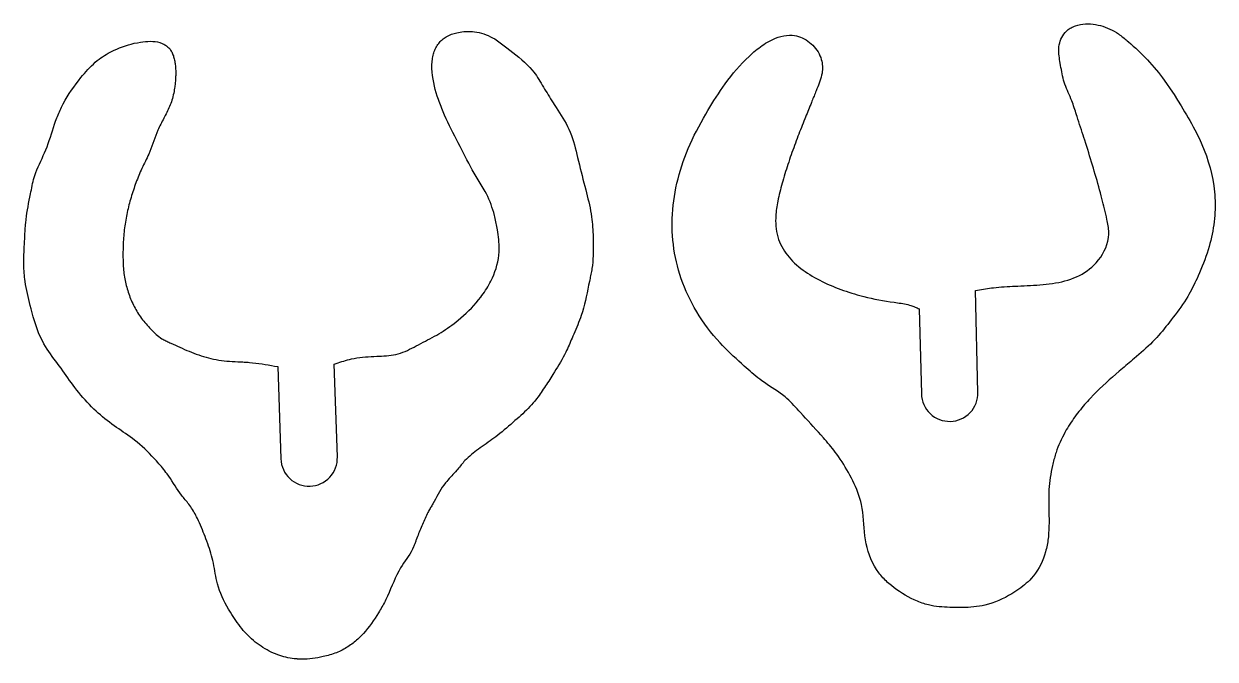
# Model space of a CAD drawing. Extents: x 0 to 470, y 0 to 279.
# Drawn here: x 62.7 to 125.9, y 5.2 to 38.9 of the extents above; entities that cross this region are included whole.
import ezdxf

# ---------------------------------------------------------------- set-up
doc = ezdxf.new("R2010")
doc.units = 0
doc.layers.add('CK_LEVEL_1', color=1, linetype='CONTINUOUS')

msp = doc.modelspace()

# ---------------------------------------------------------------- linework, layer by layer
at = {"layer": 'CK_LEVEL_1'}
for points in [[(112.374, 7.904), (112.333, 7.904), (112.293, 7.904), (112.252, 7.905), (112.212, 7.905), (112.171, 7.906), (112.13, 7.906), (112.09, 7.907), (112.049, 7.908), (112.009, 7.909), (111.865, 7.913), (111.721, 7.918), (111.578, 7.926), (111.435, 7.935), (111.292, 7.948), (111.151, 7.965), (111.01, 7.986), (110.87, 8.012), (110.732, 8.042), (110.646, 8.065), (110.56, 8.089), (110.475, 8.115), (110.39, 8.144), (110.306, 8.174), (110.223, 8.206), (110.14, 8.24), (110.057, 8.275), (109.976, 8.311), (109.813, 8.388), (109.654, 8.47), (109.497, 8.558), (109.343, 8.65), (109.192, 8.747), (109.045, 8.849), (108.901, 8.956), (108.76, 9.068), (108.624, 9.185), (108.559, 9.242), (108.496, 9.301), (108.433, 9.362), (108.372, 9.423), (108.313, 9.486), (108.254, 9.55), (108.198, 9.615), (108.143, 9.682), (108.09, 9.75), (107.97, 9.922), (107.861, 10.101), (107.762, 10.288), (107.675, 10.48), (107.598, 10.678), (107.531, 10.88), (107.474, 11.085), (107.426, 11.292), (107.388, 11.501), (107.358, 11.71), (107.335, 11.918), (107.316, 12.127), (107.299, 12.335), (107.283, 12.543), (107.264, 12.75), (107.241, 12.956), (107.211, 13.161), (107.173, 13.364), (107.135, 13.526), (107.09, 13.687), (107.039, 13.847), (106.982, 14.005), (106.921, 14.162), (106.856, 14.318), (106.786, 14.472), (106.713, 14.625), (106.637, 14.776), (106.56, 14.924), (106.481, 15.07), (106.399, 15.215), (106.314, 15.358), (106.228, 15.5), (106.138, 15.639), (106.047, 15.777), (105.952, 15.914), (105.855, 16.048), (105.781, 16.147), (105.706, 16.245), (105.629, 16.343), (105.551, 16.439), (105.472, 16.535), (105.393, 16.63), (105.312, 16.724), (105.231, 16.818), (105.149, 16.911), (105.016, 17.061), (104.882, 17.21), (104.748, 17.358), (104.613, 17.506), (104.477, 17.653), (104.342, 17.801), (104.206, 17.948), (104.07, 18.096), (103.935, 18.245), (103.848, 18.342), (103.76, 18.439), (103.672, 18.535), (103.583, 18.63), (103.493, 18.724), (103.401, 18.816), (103.308, 18.907), (103.212, 18.994), (103.114, 19.079), (102.985, 19.182), (102.851, 19.281), (102.715, 19.376), (102.576, 19.469), (102.437, 19.561), (102.297, 19.652), (102.157, 19.744), (102.019, 19.837), (101.882, 19.934), (101.774, 20.014), (101.667, 20.097), (101.562, 20.182), (101.458, 20.269), (101.356, 20.357), (101.254, 20.446), (101.153, 20.536), (101.052, 20.626), (100.951, 20.717), (100.804, 20.849), (100.658, 20.981), (100.512, 21.114), (100.366, 21.248), (100.223, 21.383), (100.08, 21.52), (99.94, 21.658), (99.801, 21.799), (99.666, 21.942), (99.492, 22.133), (99.324, 22.329), (99.16, 22.53), (99.002, 22.735), (98.849, 22.945), (98.702, 23.158), (98.561, 23.375), (98.425, 23.596), (98.294, 23.82), (98.179, 24.03), (98.069, 24.243), (97.964, 24.458), (97.865, 24.676), (97.772, 24.897), (97.684, 25.119), (97.603, 25.344), (97.527, 25.571), (97.458, 25.8), (97.397, 26.023), (97.343, 26.248), (97.294, 26.474), (97.251, 26.701), (97.215, 26.929), (97.184, 27.158), (97.16, 27.388), (97.141, 27.619), (97.129, 27.849), (97.122, 28.082), (97.122, 28.315), (97.128, 28.547), (97.139, 28.78), (97.156, 29.012), (97.179, 29.243), (97.207, 29.475), (97.24, 29.705), (97.279, 29.934), (97.324, 30.172), (97.376, 30.408), (97.432, 30.643), (97.494, 30.877), (97.561, 31.109), (97.633, 31.34), (97.71, 31.569), (97.793, 31.796), (97.88, 32.022), (97.977, 32.258), (98.079, 32.492), (98.186, 32.724), (98.298, 32.954), (98.413, 33.183), (98.531, 33.409), (98.653, 33.634), (98.777, 33.857), (98.904, 34.079), (99.011, 34.263), (99.12, 34.446), (99.23, 34.627), (99.342, 34.807), (99.456, 34.986), (99.573, 35.164), (99.692, 35.34), (99.813, 35.515), (99.937, 35.688), (100.081, 35.881), (100.229, 36.073), (100.381, 36.261), (100.537, 36.446), (100.696, 36.627), (100.861, 36.803), (101.029, 36.975), (101.202, 37.142), (101.379, 37.304), (101.462, 37.376), (101.546, 37.447), (101.632, 37.517), (101.719, 37.585), (101.807, 37.651), (101.898, 37.715), (101.99, 37.777), (102.084, 37.838), (102.181, 37.895), (102.317, 37.971), (102.458, 38.04), (102.601, 38.103), (102.747, 38.157), (102.896, 38.202), (103.046, 38.236), (103.197, 38.258), (103.348, 38.266), (103.499, 38.261), (103.608, 38.247), (103.715, 38.226), (103.822, 38.197), (103.926, 38.161), (104.029, 38.118), (104.129, 38.069), (104.227, 38.014), (104.321, 37.953), (104.411, 37.887), (104.5, 37.814), (104.584, 37.736), (104.663, 37.653), (104.736, 37.566), (104.804, 37.475), (104.865, 37.38), (104.92, 37.281), (104.968, 37.179), (105.008, 37.074), (105.036, 36.985), (105.058, 36.894), (105.076, 36.803), (105.088, 36.71), (105.095, 36.617), (105.098, 36.524), (105.095, 36.43), (105.088, 36.338), (105.076, 36.246), (105.055, 36.139), (105.03, 36.034), (104.999, 35.93), (104.964, 35.827), (104.927, 35.725), (104.887, 35.623), (104.846, 35.522), (104.804, 35.421), (104.762, 35.32), (104.734, 35.25), (104.706, 35.18), (104.678, 35.11), (104.651, 35.04), (104.624, 34.97), (104.597, 34.9), (104.57, 34.83), (104.543, 34.76), (104.515, 34.69), (104.477, 34.594), (104.438, 34.498), (104.399, 34.402), (104.36, 34.307), (104.321, 34.211), (104.281, 34.115), (104.241, 34.02), (104.202, 33.924), (104.163, 33.828), (104.116, 33.714), (104.07, 33.599), (104.025, 33.484), (103.979, 33.369), (103.934, 33.254), (103.89, 33.139), (103.845, 33.023), (103.801, 32.908), (103.758, 32.792), (103.711, 32.667), (103.664, 32.542), (103.618, 32.417), (103.572, 32.292), (103.527, 32.167), (103.482, 32.041), (103.438, 31.915), (103.394, 31.79), (103.35, 31.664), (103.308, 31.538), (103.266, 31.413), (103.224, 31.287), (103.183, 31.161), (103.143, 31.035), (103.104, 30.908), (103.065, 30.782), (103.028, 30.655), (102.991, 30.527), (102.958, 30.41), (102.925, 30.293), (102.894, 30.176), (102.864, 30.059), (102.834, 29.941), (102.806, 29.823), (102.779, 29.704), (102.754, 29.586), (102.73, 29.467), (102.711, 29.367), (102.693, 29.268), (102.676, 29.169), (102.661, 29.069), (102.648, 28.969), (102.637, 28.868), (102.628, 28.768), (102.621, 28.667), (102.617, 28.565), (102.615, 28.422), (102.619, 28.278), (102.629, 28.134), (102.644, 27.991), (102.666, 27.849), (102.695, 27.708), (102.731, 27.569), (102.773, 27.433), (102.823, 27.299), (102.878, 27.174), (102.939, 27.051), (103.007, 26.932), (103.08, 26.815), (103.159, 26.702), (103.242, 26.592), (103.33, 26.485), (103.421, 26.382), (103.516, 26.282), (103.621, 26.18), (103.728, 26.082), (103.839, 25.987), (103.952, 25.896), (104.068, 25.808), (104.187, 25.723), (104.307, 25.642), (104.43, 25.563), (104.554, 25.488), (104.686, 25.411), (104.82, 25.337), (104.956, 25.266), (105.092, 25.197), (105.23, 25.131), (105.369, 25.067), (105.51, 25.006), (105.651, 24.946), (105.793, 24.889), (105.934, 24.834), (106.077, 24.78), (106.22, 24.729), (106.363, 24.68), (106.507, 24.632), (106.652, 24.586), (106.797, 24.542), (106.943, 24.499), (107.089, 24.459), (107.288, 24.406), (107.487, 24.357), (107.686, 24.311), (107.887, 24.268), (108.088, 24.228), (108.29, 24.19), (108.492, 24.156), (108.695, 24.124), (108.899, 24.096), (108.993, 24.083), (109.086, 24.071), (109.179, 24.059), (109.271, 24.045), (109.364, 24.03), (109.456, 24.014), (109.547, 23.995), (109.637, 23.973), (109.727, 23.949), (109.785, 23.931), (109.843, 23.911), (109.9, 23.89), (109.958, 23.869), (110.015, 23.846), (110.071, 23.823), (110.128, 23.799), (110.184, 23.774), (110.241, 23.75), (110.354, 19.242, 0.414214), (111.892, 17.779, 0.414214), (113.355, 19.317), (113.219, 24.719), (113.326, 24.738), (113.433, 24.757), (113.539, 24.776), (113.646, 24.795), (113.753, 24.812), (113.86, 24.829), (113.967, 24.845), (114.074, 24.86), (114.181, 24.873), (114.324, 24.889), (114.467, 24.903), (114.61, 24.915), (114.753, 24.925), (114.897, 24.933), (115.04, 24.941), (115.184, 24.947), (115.327, 24.953), (115.471, 24.959), (115.638, 24.966), (115.806, 24.973), (115.973, 24.98), (116.14, 24.988), (116.307, 24.997), (116.474, 25.008), (116.641, 25.021), (116.808, 25.036), (116.975, 25.053), (117.143, 25.073), (117.309, 25.096), (117.476, 25.122), (117.641, 25.153), (117.806, 25.189), (117.969, 25.229), (118.13, 25.276), (118.289, 25.328), (118.446, 25.388), (118.593, 25.451), (118.737, 25.52), (118.878, 25.596), (119.016, 25.679), (119.149, 25.769), (119.278, 25.866), (119.402, 25.969), (119.521, 26.08), (119.634, 26.197), (119.756, 26.341), (119.869, 26.493), (119.972, 26.653), (120.063, 26.819), (120.141, 26.991), (120.205, 27.166), (120.253, 27.345), (120.285, 27.526), (120.3, 27.708), (120.3, 27.796), (120.297, 27.884), (120.29, 27.972), (120.28, 28.06), (120.267, 28.148), (120.252, 28.235), (120.236, 28.323), (120.218, 28.41), (120.2, 28.497), (120.17, 28.636), (120.139, 28.775), (120.107, 28.913), (120.075, 29.051), (120.041, 29.189), (120.008, 29.326), (119.973, 29.463), (119.938, 29.6), (119.902, 29.736), (119.858, 29.901), (119.813, 30.064), (119.768, 30.228), (119.722, 30.392), (119.675, 30.556), (119.627, 30.719), (119.58, 30.883), (119.531, 31.046), (119.483, 31.209), (119.433, 31.374), (119.384, 31.539), (119.334, 31.704), (119.284, 31.869), (119.233, 32.033), (119.182, 32.198), (119.13, 32.362), (119.079, 32.526), (119.026, 32.69), (118.981, 32.831), (118.935, 32.971), (118.889, 33.112), (118.844, 33.252), (118.798, 33.393), (118.752, 33.533), (118.706, 33.674), (118.661, 33.814), (118.616, 33.955), (118.587, 34.048), (118.557, 34.141), (118.527, 34.234), (118.497, 34.327), (118.467, 34.42), (118.435, 34.512), (118.403, 34.604), (118.369, 34.696), (118.334, 34.787), (118.289, 34.897), (118.243, 35.006), (118.196, 35.115), (118.149, 35.223), (118.103, 35.332), (118.057, 35.442), (118.014, 35.551), (117.973, 35.662), (117.936, 35.773), (117.903, 35.882), (117.874, 35.992), (117.848, 36.102), (117.824, 36.214), (117.802, 36.326), (117.782, 36.438), (117.762, 36.551), (117.743, 36.664), (117.724, 36.777), (117.708, 36.874), (117.691, 36.971), (117.677, 37.068), (117.664, 37.165), (117.653, 37.262), (117.646, 37.359), (117.644, 37.457), (117.647, 37.554), (117.655, 37.652), (117.671, 37.754), (117.694, 37.856), (117.724, 37.956), (117.761, 38.054), (117.804, 38.149), (117.855, 38.239), (117.913, 38.326), (117.977, 38.406), (118.048, 38.48), (118.094, 38.522), (118.143, 38.561), (118.194, 38.597), (118.247, 38.631), (118.301, 38.663), (118.357, 38.692), (118.414, 38.718), (118.473, 38.742), (118.532, 38.764), (118.66, 38.804), (118.791, 38.833), (118.923, 38.853), (119.057, 38.865), (119.192, 38.868), (119.328, 38.863), (119.463, 38.851), (119.597, 38.832), (119.73, 38.806), (119.859, 38.775), (119.987, 38.738), (120.112, 38.695), (120.235, 38.647), (120.356, 38.594), (120.475, 38.536), (120.591, 38.473), (120.704, 38.406), (120.814, 38.334), (120.875, 38.292), (120.935, 38.248), (120.994, 38.203), (121.053, 38.158), (121.111, 38.111), (121.168, 38.064), (121.225, 38.016), (121.282, 37.967), (121.338, 37.919), (121.47, 37.803), (121.6, 37.687), (121.73, 37.569), (121.857, 37.45), (121.984, 37.329), (122.108, 37.206), (122.231, 37.082), (122.352, 36.956), (122.47, 36.828), (122.706, 36.56), (122.932, 36.284), (123.15, 36.001), (123.361, 35.712), (123.565, 35.418), (123.763, 35.12), (123.956, 34.818), (124.144, 34.513), (124.328, 34.206), (124.421, 34.049), (124.513, 33.891), (124.603, 33.732), (124.693, 33.573), (124.78, 33.413), (124.866, 33.252), (124.949, 33.09), (125.031, 32.927), (125.11, 32.762), (125.243, 32.465), (125.367, 32.164), (125.48, 31.859), (125.584, 31.549), (125.675, 31.237), (125.755, 30.921), (125.822, 30.603), (125.875, 30.283), (125.914, 29.961), (125.928, 29.803), (125.938, 29.645), (125.944, 29.487), (125.948, 29.329), (125.947, 29.171), (125.944, 29.012), (125.936, 28.854), (125.926, 28.696), (125.912, 28.539), (125.894, 28.372), (125.872, 28.206), (125.847, 28.04), (125.818, 27.875), (125.786, 27.71), (125.75, 27.546), (125.711, 27.383), (125.669, 27.221), (125.624, 27.06), (125.571, 26.882), (125.514, 26.705), (125.454, 26.529), (125.391, 26.354), (125.325, 26.18), (125.257, 26.007), (125.186, 25.834), (125.113, 25.663), (125.039, 25.492), (124.983, 25.368), (124.927, 25.244), (124.869, 25.121), (124.81, 24.998), (124.75, 24.877), (124.688, 24.756), (124.624, 24.636), (124.558, 24.518), (124.49, 24.401), (124.402, 24.258), (124.312, 24.117), (124.219, 23.977), (124.123, 23.839), (124.025, 23.703), (123.925, 23.568), (123.824, 23.433), (123.722, 23.3), (123.619, 23.166), (123.526, 23.046), (123.432, 22.927), (123.337, 22.808), (123.241, 22.69), (123.144, 22.573), (123.046, 22.457), (122.946, 22.343), (122.845, 22.23), (122.741, 22.119), (122.626, 22.001), (122.509, 21.884), (122.39, 21.77), (122.269, 21.657), (122.146, 21.546), (122.022, 21.436), (121.897, 21.328), (121.772, 21.22), (121.646, 21.112), (121.557, 21.037), (121.468, 20.962), (121.379, 20.887), (121.291, 20.812), (121.202, 20.736), (121.113, 20.661), (121.024, 20.586), (120.936, 20.511), (120.848, 20.435), (120.672, 20.284), (120.498, 20.132), (120.325, 19.978), (120.153, 19.823), (119.983, 19.666), (119.815, 19.507), (119.65, 19.345), (119.487, 19.181), (119.327, 19.014), (119.248, 18.929), (119.169, 18.843), (119.092, 18.756), (119.015, 18.668), (118.939, 18.579), (118.864, 18.49), (118.791, 18.399), (118.718, 18.308), (118.646, 18.216), (118.574, 18.121), (118.503, 18.025), (118.434, 17.928), (118.365, 17.83), (118.298, 17.731), (118.233, 17.631), (118.169, 17.53), (118.106, 17.428), (118.046, 17.325), (117.974, 17.198), (117.905, 17.07), (117.838, 16.94), (117.774, 16.809), (117.713, 16.677), (117.656, 16.543), (117.601, 16.409), (117.55, 16.272), (117.503, 16.135), (117.478, 16.059), (117.454, 15.982), (117.431, 15.905), (117.41, 15.828), (117.389, 15.751), (117.369, 15.673), (117.349, 15.595), (117.331, 15.517), (117.313, 15.438), (117.279, 15.281), (117.247, 15.124), (117.219, 14.966), (117.193, 14.807), (117.17, 14.648), (117.151, 14.488), (117.135, 14.329), (117.123, 14.169), (117.115, 14.009), (117.112, 13.935), (117.11, 13.861), (117.109, 13.787), (117.109, 13.713), (117.109, 13.639), (117.11, 13.564), (117.111, 13.49), (117.112, 13.416), (117.113, 13.342), (117.118, 13.155), (117.122, 12.967), (117.126, 12.779), (117.128, 12.592), (117.128, 12.404), (117.125, 12.217), (117.119, 12.03), (117.108, 11.844), (117.091, 11.658), (117.081, 11.568), (117.07, 11.479), (117.057, 11.39), (117.042, 11.301), (117.026, 11.212), (117.008, 11.124), (116.988, 11.036), (116.966, 10.948), (116.942, 10.861), (116.889, 10.69), (116.829, 10.521), (116.76, 10.355), (116.684, 10.192), (116.6, 10.034), (116.508, 9.88), (116.409, 9.732), (116.301, 9.59), (116.187, 9.454), (116.102, 9.363), (116.013, 9.275), (115.921, 9.191), (115.826, 9.11), (115.729, 9.031), (115.629, 8.955), (115.527, 8.882), (115.423, 8.811), (115.318, 8.741), (115.152, 8.638), (114.983, 8.539), (114.811, 8.446), (114.636, 8.359), (114.458, 8.278), (114.279, 8.205), (114.096, 8.139), (113.912, 8.082), (113.725, 8.033), (113.578, 8.002), (113.43, 7.975), (113.281, 7.954), (113.131, 7.937), (112.981, 7.924), (112.83, 7.914), (112.678, 7.908), (112.526, 7.905), (112.374, 7.904)], [(77.171, 5.18), (77.059, 5.191), (76.947, 5.205), (76.836, 5.223), (76.725, 5.244), (76.615, 5.268), (76.505, 5.295), (76.396, 5.326), (76.289, 5.359), (76.182, 5.396), (76.066, 5.441), (75.95, 5.489), (75.837, 5.541), (75.725, 5.596), (75.615, 5.655), (75.507, 5.717), (75.4, 5.782), (75.296, 5.851), (75.193, 5.922), (75.091, 5.997), (74.991, 6.076), (74.893, 6.157), (74.798, 6.24), (74.704, 6.326), (74.613, 6.415), (74.525, 6.505), (74.439, 6.598), (74.355, 6.693), (74.271, 6.794), (74.189, 6.896), (74.11, 7), (74.032, 7.106), (73.957, 7.213), (73.884, 7.322), (73.812, 7.432), (73.741, 7.544), (73.672, 7.656), (73.577, 7.816), (73.484, 7.978), (73.396, 8.141), (73.311, 8.307), (73.232, 8.475), (73.158, 8.644), (73.092, 8.816), (73.032, 8.991), (72.98, 9.167), (72.947, 9.302), (72.918, 9.437), (72.891, 9.573), (72.867, 9.709), (72.844, 9.846), (72.82, 9.983), (72.796, 10.12), (72.77, 10.256), (72.741, 10.392), (72.709, 10.523), (72.674, 10.653), (72.637, 10.782), (72.596, 10.91), (72.554, 11.038), (72.509, 11.165), (72.464, 11.292), (72.417, 11.419), (72.369, 11.545), (72.323, 11.667), (72.276, 11.79), (72.229, 11.911), (72.18, 12.033), (72.131, 12.154), (72.08, 12.274), (72.027, 12.394), (71.973, 12.513), (71.917, 12.631), (71.877, 12.711), (71.836, 12.79), (71.794, 12.869), (71.751, 12.947), (71.706, 13.024), (71.66, 13.1), (71.612, 13.175), (71.562, 13.249), (71.511, 13.322), (71.465, 13.383), (71.418, 13.444), (71.37, 13.504), (71.321, 13.563), (71.272, 13.623), (71.223, 13.682), (71.174, 13.742), (71.126, 13.801), (71.078, 13.862), (70.987, 13.984), (70.9, 14.108), (70.815, 14.235), (70.731, 14.362), (70.649, 14.49), (70.566, 14.619), (70.483, 14.746), (70.398, 14.872), (70.31, 14.997), (70.251, 15.076), (70.191, 15.154), (70.13, 15.231), (70.068, 15.308), (70.004, 15.384), (69.94, 15.459), (69.875, 15.533), (69.809, 15.607), (69.743, 15.68), (69.622, 15.812), (69.5, 15.942), (69.375, 16.07), (69.249, 16.196), (69.121, 16.32), (68.99, 16.441), (68.857, 16.559), (68.721, 16.674), (68.583, 16.785), (68.466, 16.874), (68.348, 16.961), (68.228, 17.047), (68.107, 17.131), (67.986, 17.214), (67.864, 17.297), (67.743, 17.38), (67.621, 17.464), (67.501, 17.549), (67.375, 17.639), (67.251, 17.732), (67.129, 17.826), (67.007, 17.922), (66.887, 18.019), (66.769, 18.119), (66.653, 18.221), (66.538, 18.325), (66.426, 18.431), (66.305, 18.549), (66.186, 18.671), (66.069, 18.794), (65.955, 18.92), (65.843, 19.048), (65.733, 19.177), (65.625, 19.309), (65.52, 19.442), (65.416, 19.576), (65.322, 19.702), (65.229, 19.828), (65.137, 19.956), (65.046, 20.084), (64.955, 20.212), (64.864, 20.34), (64.772, 20.468), (64.68, 20.596), (64.587, 20.723), (64.493, 20.85), (64.397, 20.977), (64.302, 21.103), (64.208, 21.23), (64.115, 21.358), (64.024, 21.487), (63.937, 21.618), (63.853, 21.751), (63.773, 21.886), (63.67, 22.08), (63.576, 22.28), (63.49, 22.483), (63.411, 22.691), (63.338, 22.901), (63.27, 23.113), (63.207, 23.328), (63.147, 23.543), (63.088, 23.759), (63.046, 23.919), (63.005, 24.079), (62.964, 24.239), (62.926, 24.399), (62.89, 24.56), (62.856, 24.721), (62.825, 24.882), (62.797, 25.044), (62.772, 25.206), (62.758, 25.316), (62.746, 25.426), (62.735, 25.536), (62.726, 25.647), (62.718, 25.758), (62.712, 25.868), (62.708, 25.979), (62.705, 26.09), (62.704, 26.201), (62.704, 26.342), (62.707, 26.483), (62.711, 26.624), (62.717, 26.765), (62.723, 26.906), (62.73, 27.047), (62.738, 27.188), (62.745, 27.329), (62.752, 27.47), (62.757, 27.564), (62.761, 27.658), (62.765, 27.753), (62.77, 27.847), (62.775, 27.941), (62.78, 28.036), (62.786, 28.13), (62.794, 28.224), (62.802, 28.318), (62.82, 28.489), (62.843, 28.659), (62.868, 28.83), (62.896, 29), (62.927, 29.169), (62.959, 29.339), (62.992, 29.508), (63.026, 29.678), (63.059, 29.848), (63.081, 29.958), (63.103, 30.067), (63.125, 30.177), (63.148, 30.286), (63.172, 30.395), (63.198, 30.504), (63.226, 30.612), (63.256, 30.719), (63.289, 30.825), (63.342, 30.979), (63.402, 31.131), (63.465, 31.281), (63.531, 31.431), (63.6, 31.58), (63.669, 31.729), (63.737, 31.878), (63.804, 32.028), (63.868, 32.179), (63.934, 32.346), (63.996, 32.515), (64.055, 32.685), (64.111, 32.855), (64.167, 33.027), (64.222, 33.198), (64.277, 33.369), (64.334, 33.54), (64.394, 33.71), (64.424, 33.793), (64.455, 33.876), (64.488, 33.958), (64.521, 34.04), (64.555, 34.122), (64.59, 34.203), (64.626, 34.284), (64.663, 34.364), (64.701, 34.444), (64.797, 34.629), (64.898, 34.812), (65.005, 34.992), (65.117, 35.168), (65.233, 35.342), (65.354, 35.513), (65.479, 35.682), (65.607, 35.849), (65.738, 36.014), (65.826, 36.122), (65.916, 36.229), (66.007, 36.335), (66.101, 36.439), (66.196, 36.54), (66.294, 36.639), (66.394, 36.735), (66.497, 36.828), (66.604, 36.918), (66.695, 36.989), (66.789, 37.058), (66.884, 37.124), (66.982, 37.187), (67.081, 37.248), (67.181, 37.306), (67.283, 37.362), (67.387, 37.415), (67.491, 37.466), (67.64, 37.533), (67.79, 37.596), (67.942, 37.653), (68.096, 37.706), (68.252, 37.754), (68.41, 37.797), (68.57, 37.835), (68.732, 37.868), (68.896, 37.896), (69.025, 37.915), (69.155, 37.929), (69.285, 37.939), (69.415, 37.942), (69.544, 37.938), (69.671, 37.926), (69.797, 37.905), (69.92, 37.873), (70.041, 37.83), (70.089, 37.808), (70.137, 37.785), (70.184, 37.759), (70.23, 37.731), (70.274, 37.701), (70.317, 37.669), (70.357, 37.635), (70.395, 37.598), (70.431, 37.559), (70.466, 37.517), (70.498, 37.473), (70.527, 37.426), (70.554, 37.378), (70.579, 37.329), (70.601, 37.278), (70.622, 37.227), (70.641, 37.175), (70.658, 37.122), (70.675, 37.063), (70.691, 37.004), (70.704, 36.944), (70.717, 36.885), (70.727, 36.825), (70.736, 36.764), (70.744, 36.704), (70.751, 36.643), (70.756, 36.583), (70.761, 36.519), (70.764, 36.455), (70.766, 36.391), (70.767, 36.327), (70.768, 36.263), (70.767, 36.199), (70.766, 36.135), (70.764, 36.071), (70.761, 36.007), (70.758, 35.946), (70.754, 35.885), (70.749, 35.824), (70.744, 35.763), (70.738, 35.702), (70.732, 35.642), (70.725, 35.581), (70.717, 35.52), (70.708, 35.46), (70.693, 35.368), (70.677, 35.277), (70.659, 35.186), (70.638, 35.095), (70.616, 35.005), (70.592, 34.915), (70.565, 34.827), (70.536, 34.739), (70.505, 34.651), (70.474, 34.57), (70.44, 34.489), (70.405, 34.408), (70.369, 34.329), (70.331, 34.25), (70.293, 34.171), (70.254, 34.092), (70.214, 34.014), (70.173, 33.936), (70.132, 33.857), (70.092, 33.778), (70.051, 33.699), (70.011, 33.62), (69.971, 33.541), (69.932, 33.461), (69.894, 33.381), (69.856, 33.301), (69.82, 33.22), (69.762, 33.082), (69.707, 32.942), (69.654, 32.801), (69.602, 32.66), (69.551, 32.519), (69.499, 32.377), (69.446, 32.236), (69.392, 32.096), (69.334, 31.958), (69.292, 31.862), (69.248, 31.767), (69.203, 31.672), (69.157, 31.578), (69.111, 31.484), (69.065, 31.39), (69.02, 31.296), (68.974, 31.201), (68.93, 31.106), (68.888, 31.012), (68.847, 30.917), (68.807, 30.822), (68.768, 30.726), (68.73, 30.63), (68.693, 30.533), (68.657, 30.436), (68.622, 30.339), (68.587, 30.242), (68.554, 30.145), (68.521, 30.047), (68.489, 29.95), (68.457, 29.852), (68.426, 29.754), (68.397, 29.656), (68.368, 29.557), (68.339, 29.459), (68.312, 29.36), (68.286, 29.26), (68.261, 29.16), (68.237, 29.06), (68.214, 28.96), (68.191, 28.859), (68.17, 28.759), (68.15, 28.658), (68.131, 28.557), (68.113, 28.455), (68.095, 28.352), (68.079, 28.249), (68.063, 28.146), (68.049, 28.042), (68.036, 27.939), (68.024, 27.835), (68.013, 27.731), (68.004, 27.627), (67.995, 27.523), (67.988, 27.416), (67.982, 27.309), (67.977, 27.202), (67.973, 27.095), (67.971, 26.988), (67.969, 26.881), (67.968, 26.774), (67.967, 26.666), (67.968, 26.559), (67.968, 26.465), (67.97, 26.37), (67.972, 26.276), (67.975, 26.182), (67.979, 26.088), (67.984, 25.994), (67.99, 25.9), (67.998, 25.806), (68.007, 25.712), (68.018, 25.62), (68.031, 25.529), (68.045, 25.437), (68.061, 25.346), (68.079, 25.255), (68.098, 25.164), (68.119, 25.074), (68.141, 24.984), (68.165, 24.895), (68.19, 24.806), (68.217, 24.719), (68.245, 24.631), (68.274, 24.544), (68.305, 24.458), (68.338, 24.372), (68.372, 24.287), (68.407, 24.203), (68.444, 24.119), (68.483, 24.035), (68.523, 23.952), (68.565, 23.87), (68.608, 23.789), (68.653, 23.708), (68.699, 23.629), (68.747, 23.55), (68.796, 23.473), (68.847, 23.397), (68.901, 23.32), (68.956, 23.244), (69.012, 23.17), (69.07, 23.096), (69.13, 23.024), (69.19, 22.952), (69.251, 22.881), (69.314, 22.811), (69.377, 22.741), (69.444, 22.669), (69.513, 22.599), (69.582, 22.529), (69.653, 22.462), (69.726, 22.396), (69.8, 22.334), (69.877, 22.274), (69.956, 22.217), (70.037, 22.165), (70.087, 22.135), (70.137, 22.107), (70.189, 22.08), (70.241, 22.053), (70.293, 22.028), (70.346, 22.003), (70.399, 21.979), (70.452, 21.955), (70.505, 21.931), (70.627, 21.876), (70.749, 21.82), (70.87, 21.765), (70.992, 21.71), (71.113, 21.655), (71.235, 21.601), (71.358, 21.548), (71.48, 21.496), (71.604, 21.446), (71.731, 21.396), (71.858, 21.348), (71.987, 21.302), (72.116, 21.258), (72.246, 21.217), (72.376, 21.178), (72.508, 21.143), (72.64, 21.11), (72.773, 21.082), (72.914, 21.055), (73.055, 21.032), (73.198, 21.013), (73.341, 20.996), (73.484, 20.983), (73.628, 20.971), (73.771, 20.961), (73.915, 20.952), (74.059, 20.945), (74.128, 20.942), (74.197, 20.938), (74.265, 20.935), (74.334, 20.932), (74.403, 20.928), (74.471, 20.924), (74.54, 20.92), (74.609, 20.915), (74.677, 20.91), (74.845, 20.894), (75.013, 20.875), (75.181, 20.853), (75.348, 20.828), (75.515, 20.802), (75.682, 20.773), (75.849, 20.744), (76.016, 20.713), (76.182, 20.683), (76.348, 15.792, 0.414214), (77.899, 14.343, 0.414214), (79.348, 15.894), (79.182, 20.81), (79.282, 20.846), (79.383, 20.881), (79.483, 20.915), (79.584, 20.949), (79.685, 20.981), (79.786, 21.012), (79.888, 21.041), (79.99, 21.068), (80.093, 21.092), (80.239, 21.122), (80.386, 21.147), (80.535, 21.168), (80.684, 21.185), (80.834, 21.198), (80.984, 21.21), (81.135, 21.219), (81.286, 21.226), (81.438, 21.233), (81.566, 21.239), (81.695, 21.245), (81.822, 21.252), (81.95, 21.261), (82.077, 21.273), (82.203, 21.289), (82.327, 21.308), (82.451, 21.333), (82.573, 21.363), (82.698, 21.401), (82.822, 21.445), (82.944, 21.493), (83.064, 21.547), (83.184, 21.603), (83.303, 21.663), (83.422, 21.724), (83.54, 21.786), (83.657, 21.848), (83.779, 21.911), (83.9, 21.974), (84.021, 22.037), (84.142, 22.1), (84.263, 22.163), (84.382, 22.227), (84.501, 22.293), (84.62, 22.359), (84.737, 22.428), (84.855, 22.499), (84.972, 22.573), (85.089, 22.649), (85.203, 22.727), (85.317, 22.807), (85.429, 22.889), (85.54, 22.973), (85.65, 23.059), (85.759, 23.146), (85.905, 23.269), (86.049, 23.394), (86.189, 23.524), (86.327, 23.656), (86.461, 23.792), (86.591, 23.931), (86.717, 24.074), (86.84, 24.219), (86.958, 24.369), (87.025, 24.459), (87.091, 24.55), (87.154, 24.642), (87.217, 24.735), (87.277, 24.83), (87.335, 24.926), (87.391, 25.023), (87.445, 25.122), (87.497, 25.222), (87.575, 25.386), (87.647, 25.553), (87.712, 25.722), (87.77, 25.895), (87.82, 26.069), (87.862, 26.245), (87.895, 26.423), (87.919, 26.601), (87.933, 26.78), (87.938, 26.91), (87.937, 27.039), (87.932, 27.168), (87.924, 27.297), (87.912, 27.427), (87.897, 27.556), (87.88, 27.685), (87.861, 27.813), (87.841, 27.941), (87.827, 28.028), (87.812, 28.114), (87.796, 28.199), (87.78, 28.285), (87.763, 28.37), (87.745, 28.456), (87.726, 28.541), (87.706, 28.626), (87.685, 28.71), (87.646, 28.856), (87.603, 29.001), (87.557, 29.145), (87.506, 29.288), (87.452, 29.429), (87.394, 29.569), (87.331, 29.707), (87.265, 29.843), (87.195, 29.977), (87.145, 30.067), (87.093, 30.157), (87.039, 30.246), (86.985, 30.335), (86.93, 30.423), (86.875, 30.511), (86.819, 30.599), (86.764, 30.687), (86.71, 30.775), (86.608, 30.948), (86.509, 31.122), (86.413, 31.298), (86.319, 31.475), (86.226, 31.653), (86.135, 31.831), (86.044, 32.01), (85.954, 32.19), (85.862, 32.368), (85.769, 32.551), (85.674, 32.733), (85.58, 32.915), (85.486, 33.097), (85.393, 33.28), (85.301, 33.463), (85.212, 33.647), (85.125, 33.833), (85.041, 34.019), (85.001, 34.11), (84.963, 34.2), (84.925, 34.292), (84.888, 34.383), (84.852, 34.476), (84.816, 34.568), (84.782, 34.661), (84.748, 34.754), (84.715, 34.848), (84.655, 35.026), (84.599, 35.206), (84.548, 35.386), (84.501, 35.569), (84.461, 35.752), (84.427, 35.936), (84.4, 36.122), (84.381, 36.308), (84.37, 36.495), (84.369, 36.574), (84.369, 36.653), (84.371, 36.733), (84.376, 36.812), (84.382, 36.891), (84.391, 36.969), (84.403, 37.048), (84.417, 37.125), (84.435, 37.203), (84.452, 37.27), (84.472, 37.337), (84.495, 37.403), (84.52, 37.468), (84.548, 37.532), (84.578, 37.594), (84.611, 37.655), (84.647, 37.715), (84.686, 37.773), (84.726, 37.827), (84.769, 37.879), (84.814, 37.93), (84.862, 37.978), (84.912, 38.024), (84.964, 38.068), (85.018, 38.109), (85.073, 38.148), (85.13, 38.184), (85.197, 38.221), (85.265, 38.255), (85.334, 38.286), (85.405, 38.314), (85.477, 38.339), (85.551, 38.362), (85.625, 38.382), (85.699, 38.399), (85.774, 38.415), (85.868, 38.431), (85.962, 38.444), (86.057, 38.454), (86.151, 38.461), (86.246, 38.465), (86.341, 38.465), (86.436, 38.462), (86.53, 38.455), (86.624, 38.445), (86.75, 38.426), (86.875, 38.401), (86.999, 38.369), (87.121, 38.332), (87.242, 38.289), (87.36, 38.241), (87.476, 38.187), (87.589, 38.129), (87.699, 38.065), (87.774, 38.018), (87.848, 37.969), (87.921, 37.918), (87.993, 37.865), (88.064, 37.812), (88.134, 37.757), (88.204, 37.702), (88.274, 37.647), (88.344, 37.591), (88.503, 37.467), (88.663, 37.344), (88.822, 37.22), (88.979, 37.094), (89.133, 36.965), (89.284, 36.833), (89.428, 36.696), (89.567, 36.553), (89.698, 36.403), (89.771, 36.311), (89.842, 36.216), (89.911, 36.12), (89.977, 36.021), (90.042, 35.921), (90.105, 35.82), (90.167, 35.718), (90.229, 35.616), (90.29, 35.514), (90.353, 35.409), (90.415, 35.305), (90.478, 35.201), (90.541, 35.097), (90.605, 34.993), (90.669, 34.89), (90.733, 34.786), (90.798, 34.683), (90.863, 34.581), (90.955, 34.439), (91.047, 34.297), (91.139, 34.155), (91.23, 34.012), (91.319, 33.868), (91.405, 33.723), (91.487, 33.576), (91.565, 33.427), (91.637, 33.276), (91.706, 33.115), (91.769, 32.953), (91.826, 32.788), (91.879, 32.621), (91.929, 32.452), (91.975, 32.282), (92.019, 32.112), (92.062, 31.941), (92.104, 31.77), (92.151, 31.58), (92.198, 31.39), (92.245, 31.2), (92.292, 31.01), (92.34, 30.821), (92.387, 30.632), (92.435, 30.442), (92.483, 30.253), (92.532, 30.064), (92.573, 29.905), (92.613, 29.746), (92.653, 29.587), (92.692, 29.427), (92.728, 29.267), (92.763, 29.107), (92.794, 28.947), (92.823, 28.786), (92.847, 28.624), (92.864, 28.491), (92.878, 28.357), (92.89, 28.223), (92.9, 28.089), (92.908, 27.955), (92.914, 27.82), (92.919, 27.685), (92.923, 27.55), (92.926, 27.415), (92.929, 27.245), (92.931, 27.074), (92.931, 26.904), (92.929, 26.733), (92.923, 26.563), (92.915, 26.394), (92.902, 26.225), (92.884, 26.056), (92.861, 25.888), (92.849, 25.812), (92.836, 25.736), (92.822, 25.66), (92.807, 25.584), (92.792, 25.508), (92.776, 25.432), (92.76, 25.357), (92.744, 25.281), (92.728, 25.205), (92.686, 25.002), (92.645, 24.798), (92.604, 24.595), (92.561, 24.392), (92.516, 24.19), (92.469, 23.989), (92.417, 23.789), (92.36, 23.591), (92.297, 23.395), (92.253, 23.27), (92.207, 23.147), (92.158, 23.024), (92.108, 22.901), (92.057, 22.779), (92.005, 22.658), (91.952, 22.536), (91.899, 22.415), (91.847, 22.293), (91.807, 22.198), (91.766, 22.104), (91.726, 22.01), (91.686, 21.915), (91.645, 21.821), (91.604, 21.727), (91.561, 21.634), (91.518, 21.541), (91.474, 21.449), (91.406, 21.314), (91.335, 21.18), (91.262, 21.048), (91.186, 20.917), (91.109, 20.787), (91.031, 20.657), (90.951, 20.528), (90.871, 20.4), (90.79, 20.272), (90.734, 20.183), (90.679, 20.096), (90.623, 20.008), (90.567, 19.92), (90.51, 19.832), (90.454, 19.745), (90.397, 19.658), (90.339, 19.571), (90.282, 19.484), (90.226, 19.401), (90.17, 19.318), (90.113, 19.235), (90.055, 19.153), (89.996, 19.072), (89.936, 18.992), (89.875, 18.913), (89.813, 18.835), (89.749, 18.759), (89.661, 18.659), (89.571, 18.561), (89.478, 18.466), (89.383, 18.372), (89.286, 18.28), (89.189, 18.188), (89.09, 18.098), (88.991, 18.009), (88.891, 17.919), (88.778, 17.819), (88.666, 17.718), (88.553, 17.618), (88.439, 17.519), (88.325, 17.421), (88.21, 17.324), (88.094, 17.228), (87.977, 17.133), (87.859, 17.041), (87.758, 16.965), (87.657, 16.889), (87.555, 16.815), (87.452, 16.742), (87.349, 16.669), (87.245, 16.596), (87.142, 16.523), (87.038, 16.45), (86.935, 16.377), (86.838, 16.308), (86.743, 16.238), (86.648, 16.167), (86.555, 16.094), (86.463, 16.019), (86.374, 15.943), (86.286, 15.864), (86.202, 15.783), (86.12, 15.698), (86.07, 15.643), (86.021, 15.587), (85.973, 15.53), (85.925, 15.473), (85.878, 15.415), (85.831, 15.357), (85.784, 15.299), (85.736, 15.241), (85.687, 15.184), (85.621, 15.109), (85.554, 15.036), (85.486, 14.963), (85.417, 14.89), (85.349, 14.818), (85.282, 14.744), (85.215, 14.67), (85.151, 14.595), (85.088, 14.519), (85.001, 14.404), (84.92, 14.286), (84.842, 14.164), (84.767, 14.041), (84.695, 13.915), (84.624, 13.788), (84.554, 13.661), (84.484, 13.534), (84.413, 13.407), (84.384, 13.356), (84.355, 13.305), (84.326, 13.255), (84.297, 13.204), (84.268, 13.153), (84.239, 13.102), (84.211, 13.051), (84.183, 12.999), (84.156, 12.948), (84.116, 12.87), (84.078, 12.791), (84.04, 12.712), (84.004, 12.633), (83.969, 12.553), (83.934, 12.472), (83.9, 12.392), (83.865, 12.311), (83.831, 12.231), (83.797, 12.15), (83.763, 12.069), (83.729, 11.989), (83.696, 11.908), (83.663, 11.827), (83.63, 11.746), (83.598, 11.665), (83.567, 11.583), (83.536, 11.501), (83.521, 11.459), (83.506, 11.417), (83.491, 11.375), (83.476, 11.334), (83.461, 11.292), (83.445, 11.25), (83.429, 11.209), (83.412, 11.168), (83.395, 11.127), (83.333, 10.996), (83.264, 10.868), (83.19, 10.743), (83.111, 10.62), (83.03, 10.499), (82.948, 10.378), (82.866, 10.256), (82.785, 10.134), (82.708, 10.01), (82.606, 9.831), (82.512, 9.648), (82.423, 9.461), (82.339, 9.273), (82.258, 9.083), (82.177, 8.893), (82.096, 8.703), (82.012, 8.515), (81.924, 8.328), (81.884, 8.249), (81.843, 8.17), (81.802, 8.091), (81.759, 8.013), (81.716, 7.936), (81.672, 7.859), (81.627, 7.782), (81.581, 7.705), (81.535, 7.629), (81.445, 7.484), (81.352, 7.34), (81.257, 7.198), (81.159, 7.058), (81.058, 6.921), (80.953, 6.787), (80.844, 6.655), (80.731, 6.528), (80.614, 6.404), (80.555, 6.345), (80.495, 6.288), (80.434, 6.231), (80.372, 6.176), (80.308, 6.122), (80.244, 6.069), (80.179, 6.017), (80.112, 5.967), (80.045, 5.918), (79.974, 5.87), (79.903, 5.823), (79.831, 5.777), (79.758, 5.734), (79.684, 5.692), (79.608, 5.652), (79.532, 5.614), (79.456, 5.577), (79.378, 5.543), (79.294, 5.508), (79.209, 5.476), (79.123, 5.445), (79.036, 5.417), (78.949, 5.39), (78.861, 5.365), (78.773, 5.342), (78.684, 5.32), (78.595, 5.299), (78.455, 5.27), (78.314, 5.243), (78.173, 5.22), (78.031, 5.201), (77.888, 5.186), (77.746, 5.175), (77.603, 5.168), (77.46, 5.167), (77.318, 5.171), (77.301, 5.171), (77.285, 5.172), (77.269, 5.173), (77.253, 5.174), (77.236, 5.175), (77.22, 5.176), (77.204, 5.177), (77.188, 5.179), (77.171, 5.18)]]:
    msp.add_lwpolyline(points, format="xyb", close=True, dxfattribs=at)

doc.saveas('drawing.dxf')
